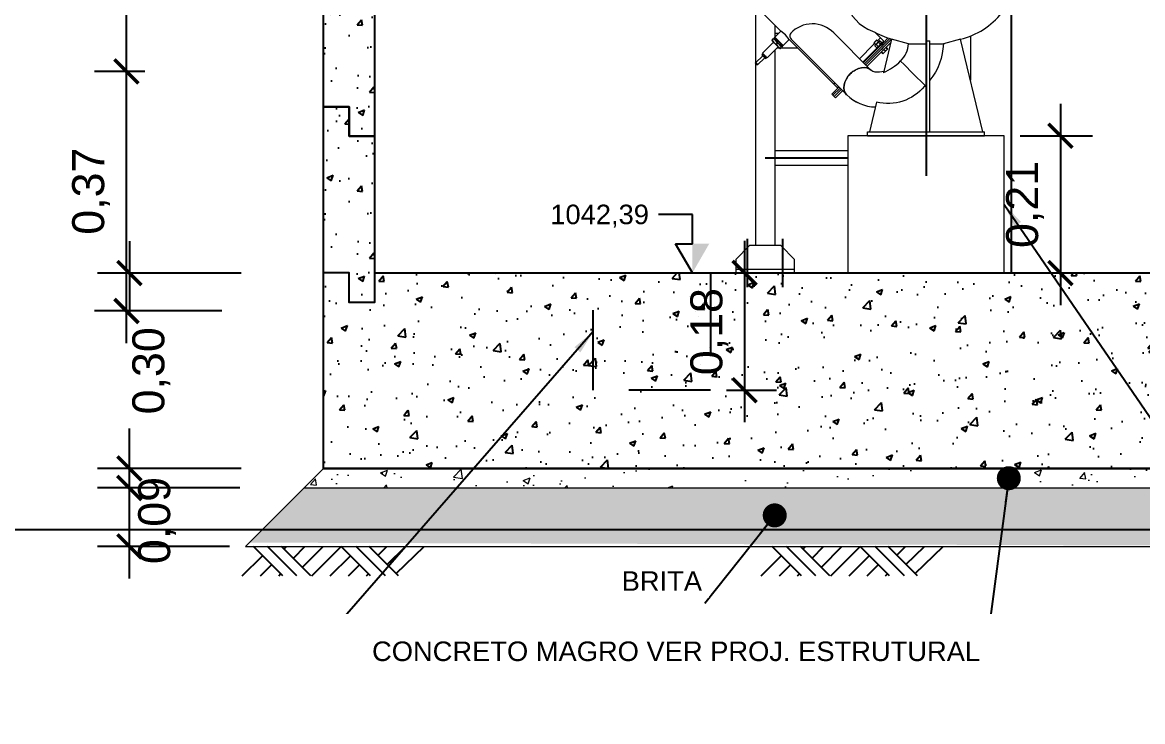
# Model space of a CAD drawing. Extents: x -160 to 364724, y -100 to 7353297.
# Drawn here: x 360235.732 to 360237.48, y 7349086.399 to 7349087.49 of the extents above; entities that cross this region are included whole.
import ezdxf
from ezdxf.enums import TextEntityAlignment as Align

# ---------------------------------------------------------------- set-up
doc = ezdxf.new("R2010")
doc.units = 0
doc.header["$LTSCALE"] = 5
for name, pattern in [('________________', [0]), ('HIDDEN', [0.375, 0.25, -0.125]), ('SGC_DASHDOT', [1, 0.5, -0.25, 0, -0.25])]:
    doc.linetypes.add(name, pattern=pattern)
for name, color, linetype, lineweight in [('00-trabalho', 7, 'Continuous', 25), ('ESCADA', 2, 'Continuous', 20), ('VISTA', 2, 'Continuous', 20)]:
    doc.layers.add(name, color=color, linetype=linetype, lineweight=lineweight)
for name, color, linetype in [('01-CONTINUA', 1, 'Continuous'), ('BOMBA', 1, 'Continuous'), ('GER-SIMBOLOS', 1, 'Continuous'), ('HACHURAS', 1, 'Continuous'), ('P_Perfil_Texto_Quadro', 2, 'Continuous'), ('PAREDE CONCRETO CORTE', 5, 'Continuous'), ('PROJECAO', 1, 'HIDDEN'), ('PS_PERFIL_GRADE', 8, 'Continuous'), ('SANC_COTAS', 1, 'Continuous'), ('SGC-Eixos', 253, 'SGC_DASHDOT'), ('VEGETAÇÃO', 7, 'Continuous')]:
    doc.layers.add(name, color=color, linetype=linetype)
doc.styles.add('CARIMBO', font='arial.ttf', dxfattribs={"height": 2})
doc.styles.add('R-80', font='arial.ttf')
doc.styles.get("Standard").update_dxf_attribs({"font": 'arial.ttf'})
doc.dimstyles.new('GERAL - 25', dxfattribs={"dimscale": 0.025, "dimtxt": 2, "dimasz": 1.5, "dimexe": 2, "dimexo": 1, "dimgap": 1, "dimtad": 1, "dimzin": 0, "dimtxsty": 'R-80', "dimblk": 'ARCHTICK', "dimcen": 0, "dimdle": 2, "dimclrd": 1, "dimclre": 1, "dimclrt": 2, "dimadec": 0, "dimazin": 0, "dimtfac": 0.5, "dimtmove": 2, "dimatfit": 3, "dimldrblk": 'OPEN90', "dimfxl": 1, "dimtolj": 1, "dimtzin": 0, "dimarcsym": 0})
doc.dimstyles.new('LEADER - 25', dxfattribs={"dimscale": 0.025, "dimtxt": 2, "dimasz": 1.5, "dimexe": 2, "dimexo": 1, "dimgap": 1, "dimtad": 1, "dimzin": 0, "dimtxsty": 'R-80', "dimcen": 0, "dimdle": 2, "dimclrd": 1, "dimclre": 1, "dimclrt": 2, "dimadec": 0, "dimazin": 0, "dimtfac": 0.5, "dimtmove": 2, "dimatfit": 3, "dimfxl": 1, "dimtolj": 1, "dimtzin": 0, "dimarcsym": 0})

# ---------------------------------------------------------------- blocks, each defined once
blk = doc.blocks.new('_ARCHTICK')
at = {"color": 0, "linetype": 'ByBlock', "const_width": 0.15}
blk.add_lwpolyline([(-0.5, -0.5), (0.5, 0.5)], dxfattribs=at)
blk = doc.blocks.new('*D454')
at = {"layer": 'Defpoints', "color": 0, "transparency": 16777216}
for p in [(360237.2642, 7349087.3135), (360237.2642, 7349087.0994), (360237.3519, 7349087.0994)]:
    blk.add_point(p, dxfattribs=at)
at = {"layer": 'SANC_COTAS', "color": 1, "lineweight": -2, "transparency": 16777216}
for p, q in [((360237.3519, 7349087.3635), (360237.3519, 7349087.0494)), ((360237.2892, 7349087.3135), (360237.4019, 7349087.3135)), ((360237.2892, 7349087.0994), (360237.4019, 7349087.0994))]:
    blk.add_line(p, q, dxfattribs=at)
at = {"layer": 'SANC_COTAS', "color": 1, "lineweight": -2, "transparency": 16777216, "xscale": 0.03750000000000001, "yscale": 0.03750000000000001, "zscale": 0.03750000000000001}
for p, rotation in [((360237.3519, 7349087.3135), 90), ((360237.3519, 7349087.0994), 270)]:
    blk.add_blockref('_ARCHTICK', p, dxfattribs=dict(at, rotation=rotation))
at = {"layer": 'SANC_COTAS', "color": 2, "transparency": 16777216, "insert": (360237.2968, 7349087.2064), "char_height": 0.05, "attachment_point": 5, "rotation": 90, "style": 'R-80'}
blk.add_mtext('\\A1;0,21', dxfattribs=at)
blk = doc.blocks.new('_Open90')
at = {"color": 0, "linetype": 'ByBlock', "lineweight": -2}
for p, q in [((-0.5, 0.5), (0, 0)), ((0, 0), (-1, 0)), ((0, 0), (-0.5, -0.5))]:
    blk.add_line(p, q, dxfattribs=at)
blk = doc.blocks.new('*D455')
at = {"layer": 'Defpoints', "color": 0, "transparency": 16777216}
for p in [(360235.8945, 7349087.414), (360235.9481, 7349087.414), (360236.0683, 7349087.0401)]:
    blk.add_point(p, dxfattribs=at)
at = {"layer": 'SANC_COTAS', "color": 1, "lineweight": -2, "transparency": 16777216}
for p, q in [((360235.8945, 7349086.9901), (360235.8945, 7349087.464)), ((360235.9231, 7349087.414), (360235.8445, 7349087.414)), ((360236.0433, 7349087.0401), (360235.8445, 7349087.0401))]:
    blk.add_line(p, q, dxfattribs=at)
at = {"layer": 'SANC_COTAS', "color": 1, "lineweight": -2, "transparency": 16777216, "xscale": 0.03750000000000001, "yscale": 0.03750000000000001, "zscale": 0.03750000000000001}
for p, rotation in [((360235.8945, 7349087.414), 90), ((360235.8945, 7349087.0401), 270)]:
    blk.add_blockref('_ARCHTICK', p, dxfattribs=dict(at, rotation=rotation))
at = {"layer": 'SANC_COTAS', "color": 2, "transparency": 16777216, "insert": (360235.8394, 7349087.2271), "char_height": 0.05, "attachment_point": 5, "rotation": 90, "style": 'R-80'}
blk.add_mtext('\\A1;0,37', dxfattribs=at)
blk = doc.blocks.new('*D456')
at = {"layer": 'Defpoints', "color": 0, "transparency": 16777216}
for p in [(360235.8945, 7349089.2362), (360236.0761, 7349089.2362), (360235.9481, 7349087.414)]:
    blk.add_point(p, dxfattribs=at)
at = {"layer": 'SANC_COTAS', "color": 1, "lineweight": -2, "transparency": 16777216}
for p, q in [((360235.8945, 7349087.364), (360235.8945, 7349089.2862)), ((360236.0511, 7349089.2362), (360235.8445, 7349089.2362)), ((360235.9231, 7349087.414), (360235.8445, 7349087.414))]:
    blk.add_line(p, q, dxfattribs=at)
at = {"layer": 'SANC_COTAS', "color": 1, "lineweight": -2, "transparency": 16777216, "xscale": 0.03750000000000001, "yscale": 0.03750000000000001, "zscale": 0.03750000000000001}
for p, rotation in [((360235.8945, 7349089.2362), 90), ((360235.8945, 7349087.414), 270)]:
    blk.add_blockref('_ARCHTICK', p, dxfattribs=dict(at, rotation=rotation))
at = {"layer": 'SANC_COTAS', "color": 2, "transparency": 16777216, "insert": (360235.8394, 7349088.3251), "char_height": 0.05, "attachment_point": 5, "rotation": 90, "style": 'R-80'}
blk.add_mtext('\\A1;1,82', dxfattribs=at)
blk = doc.blocks.new('NIVEL2')
at = {"linetype": 'Continuous'}
for p, q in [((0, 0.6), (0.346, 0.6)), ((0, 0), (0.173, 0.3)), ((0.173, 0.3), (0, 0.3))]:
    blk.add_line(p, q, dxfattribs=at)
blk.add_line((0, 0.3), (0, 0.6))
blk.add_solid([(0, 0.3), (-0.173, 0.3), (0, 0)], dxfattribs=at)
at = {"color": 0, "linetype": 'Continuous'}
blk.add_attdef('COTA-DIR', text='', height=0.2, dxfattribs=at).set_placement((0.426, 0.6), align=Align.MIDDLE_LEFT)
blk = doc.blocks.new('*D457')
at = {"layer": 'Defpoints', "color": 0, "transparency": 16777216}
for p in [(360235.8991, 7349087.0992), (360236.0985, 7349087.0992), (360236.0985, 7349086.7945)]:
    blk.add_point(p, dxfattribs=at)
at = {"layer": 'SANC_COTAS', "color": 1, "lineweight": -2, "transparency": 16777216}
for p, q in [((360235.8991, 7349087.1492), (360235.8991, 7349087.0367)), ((360236.0735, 7349087.0992), (360235.8491, 7349087.0992)), ((360235.8991, 7349086.7445), (360235.8991, 7349086.857)), ((360236.0735, 7349086.7945), (360235.8491, 7349086.7945))]:
    blk.add_line(p, q, dxfattribs=at)
at = {"layer": 'SANC_COTAS', "color": 1, "lineweight": -2, "transparency": 16777216, "xscale": 0.03750000000000001, "yscale": 0.03750000000000001, "zscale": 0.03750000000000001}
for p, rotation in [((360235.8991, 7349087.0992), 90), ((360235.8991, 7349086.7945), 270)]:
    blk.add_blockref('_ARCHTICK', p, dxfattribs=dict(at, rotation=rotation))
at = {"layer": 'SANC_COTAS', "color": 2, "transparency": 16777216, "insert": (360235.9333, 7349086.9468), "char_height": 0.05, "attachment_point": 5, "rotation": 90, "style": 'R-80'}
blk.add_mtext('\\A1;0,30', dxfattribs=at)
blk = doc.blocks.new('*D458')
at = {"layer": 'Defpoints', "color": 0, "transparency": 16777216}
for p in [(360235.8991, 7349086.764), (360236.0963, 7349086.764), (360236.0804, 7349086.6727)]:
    blk.add_point(p, dxfattribs=at)
at = {"layer": 'SANC_COTAS', "color": 1, "lineweight": -2, "transparency": 16777216}
for p, q in [((360235.8991, 7349086.6227), (360235.8991, 7349086.814)), ((360236.0713, 7349086.764), (360235.8491, 7349086.764)), ((360236.0554, 7349086.6727), (360235.8491, 7349086.6727))]:
    blk.add_line(p, q, dxfattribs=at)
at = {"layer": 'SANC_COTAS', "color": 1, "lineweight": -2, "transparency": 16777216, "xscale": 0.03750000000000001, "yscale": 0.03750000000000001, "zscale": 0.03750000000000001}
for p, rotation in [((360235.8991, 7349086.764), 90), ((360235.8991, 7349086.6727), 270)]:
    blk.add_blockref('_ARCHTICK', p, dxfattribs=dict(at, rotation=rotation))
at = {"layer": 'SANC_COTAS', "color": 2, "transparency": 16777216, "insert": (360235.9424, 7349086.7132), "char_height": 0.05, "attachment_point": 5, "rotation": 90, "style": 'R-80'}
blk.add_mtext('\\A1;0,09', dxfattribs=at)
blk = doc.blocks.new('*U348')
at = {"layer": 'GER-SIMBOLOS'}
for p, q in [((-0.587, -0.3), (-0.287, 0)), ((-0.454, -0.3), (-0.154, 0)), ((-0.3, -0.3), (0, 0)), ((0.3, -0.3), (0, 0)), ((0.31, -0.3), (0.61, 0)), ((0.453, -0.3), (0.753, 0)), ((0.599, -0.3), (0.899, 0)), ((-0.563, -0.276), (-0.849, 0)), ((-0.47, -0.183), (-0.659, 0)), ((-0.377, -0.089), (-0.466, 0)), ((0.113, -0.3), (-0.094, -0.094)), ((0.393, -0.207), (0.186, 0)), ((0.486, -0.114), (0.373, 0)), ((0.579, -0.021), (0.559, 0)), ((1.013, -0.3), (0.806, -0.094)), ((-0.074, -0.3), (-0.187, -0.187)), ((0.826, -0.3), (0.713, -0.187)), ((-0.26, -0.3), (-0.28, -0.28)), ((0.64, -0.3), (0.62, -0.28))]:
    blk.add_line(p, q, dxfattribs=at)
blk = doc.blocks.new('*D459')
at = {"layer": 'Defpoints', "color": 0, "transparency": 16777216}
for p in [(360236.8059, 7349087.0994), (360236.8059, 7349086.9164), (360236.8591, 7349086.9164)]:
    blk.add_point(p, dxfattribs=at)
at = {"layer": 'SANC_COTAS', "color": 1, "lineweight": -2, "transparency": 16777216}
for p, q in [((360236.8591, 7349087.1494), (360236.8591, 7349086.8664)), ((360236.8309, 7349087.0994), (360236.9091, 7349087.0994)), ((360236.8309, 7349086.9164), (360236.9091, 7349086.9164))]:
    blk.add_line(p, q, dxfattribs=at)
at = {"layer": 'SANC_COTAS', "color": 1, "lineweight": -2, "transparency": 16777216, "xscale": 0.03750000000000001, "yscale": 0.03750000000000001, "zscale": 0.03750000000000001}
for p, rotation in [((360236.8591, 7349087.0994), 90), ((360236.8591, 7349086.9164), 270)]:
    blk.add_blockref('_ARCHTICK', p, dxfattribs=dict(at, rotation=rotation))
at = {"layer": 'SANC_COTAS', "color": 2, "transparency": 16777216, "insert": (360236.8041, 7349087.0079), "char_height": 0.05, "attachment_point": 5, "rotation": 90, "style": 'R-80'}
blk.add_mtext('\\A1;0,18', dxfattribs=at)

msp = doc.modelspace()

# ---------------------------------------------------------------- hatches: boundary and pattern name
at = {"layer": '01-CONTINUA'}
h = msp.add_hatch(dxfattribs=at)
h.set_pattern_fill('GRAVEL', color=9, scale=0.002439)
h.set_pattern_definition([(228.0128, (360237.577042, 7349086.727941), (-0.495624822, -0.557577924), [0.008335, -0.8251588]), (184.96974, (360237.571466, 7349086.7217457), (0.7434372323, 0.061953106), [0.014303, -1.4159955]), (132.51045, (360237.557217, 7349086.7205067), (0.619531027, -0.68148413), [0.0100852, -0.9984382]), (267.2737, (360237.5330552, 7349086.7050184), (0.061953103, 1.239062054), [0.0130249, -1.2894645]), (292.83365, (360237.5324356, 7349086.6920082), (-0.3097655136, 0.7434372325), [0.012772, -1.264424]), (357.2737, (360237.537392, 7349086.680237), (-1.239062054, 0.061953103), [0.0130249, -1.2894645]), (37.69424, (360237.550402, 7349086.6796176), (-0.8053903352, -0.6195310272), [0.0172248, -1.7052498]), (72.25533, (360237.5640317, 7349086.6901496), (0.433671719, 1.3629682596), [0.016262, -1.6099332]), (121.42957, (360237.568988, 7349086.705638), (-0.495624822, 0.805390335), [0.013069, -1.2938331]), (175.23636, (360237.562173, 7349086.7167895), (0.68148413, -0.061953103), [0.0149203, -0.7310939]), (222.39744, (360237.5473044, 7349086.7180285), (-0.7434372325, -0.6814841299), [0.0192952, -1.9102232]), (138.81407, (360237.594389, 7349086.704399), (-0.43367172, 0.371718616), [0.0065857, -0.6519848]), (171.46923, (360237.5894325, 7349086.7087356), (0.805390335, -0.123906205), [0.0125292, -1.2403948]), (225, (360237.57704, 7349086.710594), (-9e-18, -0.0619531), [0.0087615, -0.0788534]), (203.1986, (360237.572705, 7349086.7180285), (0.309765514, 0.123906205), [0.0047182, -0.4671025]), (291.8014, (360237.568368, 7349086.71617), (-0.0619531, 0.18585931), [0.0066725, -0.3269551]), (30.96376, (360237.570847, 7349086.709975), (0.18585931, 0.123906205), [0.0108374, -0.3504082]), (161.565, (360237.58014, 7349086.71555), (0.1239062, -0.0619531), [0.0078365, -0.1880764]), (16.38954, (360237.5324356, 7349086.71617), (0.619531027, 0.185859308), [0.0109781, -1.0868337]), (70.34618, (360237.5429676, 7349086.7192676), (-0.247812411, -0.68148413), [0.00921, -0.911789]), (293.1986, (360237.5801395, 7349086.727941), (-0.123906205, 0.309765514), [0.0094364, -0.4623844]), (343.61046, (360237.5838567, 7349086.7192676), (-0.619531027, 0.185859308), [0.0109781, -1.0868337]), (339.44395, (360237.5324356, 7349086.677759), (-0.309765514, 0.123906205), [0.0105865, -0.518741]), (294.77514, (360237.542348, 7349086.674042), (-0.309765514, 0.68148413), [0.0088703, -0.8781631]), (66.8014, (360237.580759, 7349086.665988), (0.123906205, 0.309765514), [0.0094364, -0.4623844]), (17.35402, (360237.5844762, 7349086.6746614), (-0.805390335, -0.247812411), [0.0103853, -1.028138]), (69.44395, (360237.550402, 7349086.665988), (-0.123906205, -0.309765514), [0.0052933, -0.5240343]), (101.3099, (360237.577042, 7349086.665988), (-0.0619531, 0.24781241), [0.003159, -0.312741]), (165.9638, (360237.576422, 7349086.669086), (0.18585931, -0.0619531), [0.012772, -0.2426672]), (186.009, (360237.5640317, 7349086.6721832), (0.619531027, 0.061953103), [0.0118361, -1.1717762]), (303.6901, (360237.570847, 7349086.704399), (-0.0619531, 0.1239062), [0.008935, -0.21444]), (353.15723, (360237.5758028, 7349086.6969645), (1.053202746, -0.1239062054), [0.0155994, -1.5443398]), (60.9454, (360237.591291, 7349086.695106), (-0.24781241, -0.43367172), [0.0063784, -0.6314678]), (90, (360237.59439, 7349086.70068), (-0.061953, 0.061953), [0.0037172, -0.058236]), (120.25644, (360237.5627926, 7349086.674042), (0.247812411, -0.433671719), [0.0086068, -0.8520732]), (48.0128, (360237.558456, 7349086.681476), (0.495624822, 0.557577924), [0.0166698, -0.8168239]), (0, (360237.56961, 7349086.693867), (0.061953, 0.061953), [0.0161078, -0.0458453]), (325.30485, (360237.5857153, 7349086.693867), (0.619531027, -0.433671719), [0.0097957, -0.9697689]), (254.0546, (360237.593769, 7349086.688291), (-0.061953103, -0.24781241), [0.0090205, -0.4420049]), (207.64598, (360237.591291, 7349086.6796176), (-1.1771089516, -0.619531027), [0.0146869, -1.4540067]), (175.42608, (360237.578281, 7349086.6728028), (-0.8053903353, 0.0619531027), [0.0155378, -1.5382381])])
h.paths.add_polyline_path([(360236.1717, 7349086.764), (360237.912, 7349086.764), (360238.0033, 7349086.6727), (360236.0864, 7349086.6787)])
at = {"layer": 'HACHURAS', "lineweight": 9}
h = msp.add_hatch(dxfattribs=at)
h.set_pattern_fill('AR-CONC', color=256, scale=0.000609775, style=0)
h.set_pattern_definition([(50, (360254.80315, 7349096.02919), (0.1110916, -0.00971925), [0.0116162, -0.1277783]), (355, (360254.80315, 7349096.02919), (-0.02149054, 0.1165016), [0.00929297, -0.102223]), (100.45144, (360254.8124, 7349096.02838), (0.08960105, 0.10678236), [0.00987226, -0.1085949]), (46.1842, (360254.80315, 7349096.06016), (0.1652971, -0.02563635), [0.0174243, -0.1916674]), (96.6356, (360254.81692, 7349096.05803), (0.144763, 0.1508742), [0.0148084, -0.1628925]), (351.18415, (360254.80315, 7349096.06016), (0.144763, 0.1508742), [0.0139394, -0.1533338]), (21, (360254.81863, 7349096.05242), (0.0924506, -0.06235872), [0.0116162, -0.1277783]), (326, (360254.81863, 7349096.05242), (0.0376853, 0.11231315), [0.00929297, -0.1022226]), (71.45144, (360254.82634, 7349096.04722), (0.1301359, 0.0499544), [0.00987226, -0.1085947]), (37.5, (360254.803146, 7349096.029186), (0.00188335, 0.05155952), [0, -0.10098356, 0, -0.10377145, 0, -0.10260983]), (7.5, (360254.803146, 7349096.029186), (0.04074494, 0.06108757), [0, -0.05916521, 0, -0.09866032, 0, -0.0391079]), (327.5, (360254.768607, 7349096.029186), (0.082679705, -0.00349324), [0, -0.03872069, 0, -0.12080855, 0, -0.16030365]), (317.5, (360254.75312, 7349096.029186), (0.09032542, 0.01550443), [0, -0.0503369, 0, -0.08022927, 0, -0.11383883])])
h.paths.add_polyline_path([(360236.2022, 7349086.7945), (360237.8832, 7349086.7945), (360237.912, 7349086.764), (360236.1717, 7349086.764)])
at = {"layer": 'VEGETAÇÃO'}
h = msp.add_hatch(dxfattribs=at)
h.set_pattern_fill('AR-CONC', color=1, scale=0.000548797)
h.set_pattern_definition([(50, (360246.18189, 7349088.06224), (0.0999824, -0.0087473), [0.0104546, -0.1150004]), (355, (360246.18189, 7349088.06224), (-0.0193415, 0.1048515), [0.0083637, -0.0920007]), (100.4514, (360246.19022, 7349088.06151), (0.0806409, 0.0961041), [0.008885, -0.0977354]), (46.1842, (360246.18189, 7349088.09012), (0.1487674, -0.0230727), [0.0156819, -0.1725007]), (96.6356, (360246.19429, 7349088.0882), (0.1302867, 0.1357868), [0.0133276, -0.1466033]), (351.1842, (360246.18189, 7349088.09012), (0.1302867, 0.1357868), [0.0125455, -0.1380004]), (21, (360246.19583, 7349088.08315), (0.08320555, -0.05612285), [0.0104546, -0.1150004]), (326, (360246.19583, 7349088.08315), (0.0339168, 0.1010818), [0.0083637, -0.0920004]), (71.4514, (360246.20276, 7349088.07847), (0.1171223, 0.044959), [0.008885, -0.0977353]), (37.5, (360246.181888, 7349088.062242), (0.00169502, 0.04640357), [0, -0.0908852, 0, -0.0933943, 0, -0.09234884]), (7.5, (360246.18189, 7349088.06224), (0.03667044, 0.05497882), [0, -0.0532487, 0, -0.08879428, 0, -0.0351971]), (327.5, (360246.150803, 7349088.06224), (0.07441173, -0.00314392), [0, -0.03484862, 0, -0.1087277, 0, -0.1442733]), (317.5, (360246.136864, 7349088.06224), (0.08129288, 0.013954), [0, -0.0453032, 0, -0.07220634, 0, -0.10245494])])
h.paths.add_polyline_path([(360236.2022, 7349087.3585), (360236.2022, 7349087.6177), (360236.2418, 7349087.6177), (360236.2418, 7349087.5719), (360236.2815, 7349087.5719), (360236.2815, 7349087.3128), (360236.2418, 7349087.3128), (360236.2418, 7349087.3585)])
h = msp.add_hatch(dxfattribs=at)
h.set_pattern_fill('AR-CONC', color=1, scale=0.000548797)
h.set_pattern_definition([(50, (360246.18189, 7349087.80309), (0.0999824, -0.0087473), [0.0104546, -0.1150004]), (355, (360246.18189, 7349087.80309), (-0.0193415, 0.1048515), [0.0083637, -0.0920007]), (100.4514, (360246.19022, 7349087.80236), (0.0806409, 0.0961041), [0.008885, -0.0977354]), (46.1842, (360246.18189, 7349087.83097), (0.1487674, -0.0230727), [0.0156819, -0.1725007]), (96.6356, (360246.19429, 7349087.82904), (0.1302867, 0.1357868), [0.0133276, -0.1466033]), (351.1842, (360246.18189, 7349087.83097), (0.1302867, 0.1357868), [0.0125455, -0.1380004]), (21, (360246.19583, 7349087.824), (0.08320555, -0.05612285), [0.0104546, -0.1150004]), (326, (360246.19583, 7349087.824), (0.0339168, 0.1010818), [0.0083637, -0.0920004]), (71.4514, (360246.20276, 7349087.81932), (0.1171223, 0.044959), [0.008885, -0.0977353]), (37.5, (360246.181888, 7349087.803088), (0.00169502, 0.04640357), [0, -0.0908852, 0, -0.0933943, 0, -0.09234884]), (7.5, (360246.18189, 7349087.80309), (0.03667044, 0.05497882), [0, -0.0532487, 0, -0.08879428, 0, -0.0351971]), (327.5, (360246.150803, 7349087.803088), (0.07441173, -0.00314392), [0, -0.03484862, 0, -0.1087277, 0, -0.1442733]), (317.5, (360246.136864, 7349087.80309), (0.08129288, 0.013954), [0, -0.0453032, 0, -0.07220634, 0, -0.10245494])])
h.paths.add_polyline_path([(360236.2022, 7349087.0994), (360236.2022, 7349087.3585), (360236.2418, 7349087.3585), (360236.2418, 7349087.3128), (360236.2815, 7349087.3128), (360236.2815, 7349087.0536), (360236.2418, 7349087.0536), (360236.2418, 7349087.0994)])
h = msp.add_hatch(dxfattribs=at)
h.set_pattern_fill('AR-CONC', color=1, scale=0.000548797)
h.set_pattern_definition([(50, (360237.768806, 7349087.06045), (0.0999824, -0.0087473), [0.0104546, -0.1150004]), (355, (360237.76881, 7349087.06045), (-0.0193415, 0.1048515), [0.0083637, -0.0920007]), (100.4514, (360237.77714, 7349087.05972), (0.080641, 0.096104), [0.008885, -0.0977354]), (46.184, (360237.7688, 7349087.08833), (0.148767, -0.023073), [0.015682, -0.172501]), (96.636, (360237.7812, 7349087.08641), (0.130287, 0.135787), [0.013328, -0.146603]), (351.184, (360237.7688, 7349087.08833), (0.130287, 0.135787), [0.012545, -0.138]), (21, (360237.782745, 7349087.08136), (0.0832055, -0.056123), [0.0104546, -0.1150004]), (326, (360237.78274, 7349087.08136), (0.033917, 0.101082), [0.0083637, -0.0920004]), (71.4514, (360237.78968, 7349087.07669), (0.1171223, 0.044959), [0.008885, -0.097735]), (37.5, (360237.768806, 7349087.060453), (0.001695, 0.0464036), [0, -0.0908852, 0, -0.0933943, 0, -0.0923488]), (7.5, (360237.768806, 7349087.060453), (0.0366704, 0.0549788), [0, -0.0532487, 0, -0.0887943, 0, -0.0351971]), (327.5, (360237.73772, 7349087.060453), (0.0744117, -0.0031439), [0, -0.0348486, 0, -0.1087277, 0, -0.1442733]), (317.5, (360237.72378, 7349087.06045), (0.081293, 0.013954), [0, -0.0453032, 0, -0.0722063, 0, -0.102455])])
h.paths.add_polyline_path([(360236.2022, 7349087.0994), (360236.5071, 7349087.0994), (360236.2418, 7349087.0994), (360236.2418, 7349087.0536), (360236.2815, 7349087.0536), (360236.2815, 7349087.0994), (360237.8059, 7349087.0994), (360237.8059, 7349087.0536), (360237.8455, 7349087.0536), (360237.8455, 7349087.0994), (360237.5803, 7349087.0994), (360237.8832, 7349087.0994), (360237.8832, 7349086.7945), (360236.2022, 7349086.7945)])

# ---------------------------------------------------------------- linework, layer by layer
at = {"layer": 'BOMBA', "linetype": '________________', "lineweight": 9}
for p, q in [((360236.8899, 7349087.5025), (360236.9154, 7349087.477)), ((360236.9159, 7349087.4767), (360236.9065, 7349087.4672)), ((360236.9159, 7349087.4767), (360236.9154, 7349087.477)), ((360236.9229, 7349087.4708), (360236.9159, 7349087.4767)), ((360237.0712, 7349087.4664), (360237.0624, 7349087.4751)), ((360236.9043, 7349087.4595), (360236.8871, 7349087.4422)), ((360236.9015, 7349087.4623), (360236.9021, 7349087.4628)), ((360236.9015, 7349087.4623), (360236.9047, 7349087.459)), ((360236.9021, 7349087.4628), (360236.9039, 7349087.4647)), ((360236.9021, 7349087.4628), (360236.9047, 7349087.459)), ((360236.9039, 7349087.4647), (360236.9045, 7349087.4653)), ((360236.9078, 7349087.462), (360236.9039, 7349087.4647)), ((360236.9058, 7349087.4666), (360236.9045, 7349087.4653)), ((360236.9045, 7349087.4653), (360236.9078, 7349087.462)), ((360236.9047, 7349087.459), (360236.9085, 7349087.4564)), ((360236.9047, 7349087.459), (360236.9112, 7349087.4526)), ((360236.9187, 7349087.4536), (360236.9058, 7349087.4666)), ((360236.9065, 7349087.4672), (360236.9194, 7349087.4543)), ((360236.9065, 7349087.4672), (360236.9065, 7349087.4659)), ((360236.9104, 7349087.4582), (360236.9078, 7349087.462)), ((360236.9078, 7349087.462), (360236.9142, 7349087.4556)), ((360236.9085, 7349087.4564), (360236.9104, 7349087.4582)), ((360236.9142, 7349087.4556), (360236.9104, 7349087.4582)), ((360236.9194, 7349087.4543), (360236.9288, 7349087.4637)), ((360236.9288, 7349087.4637), (360236.9229, 7349087.4708)), ((360236.9292, 7349087.4632), (360236.9288, 7349087.4637)), ((360236.9292, 7349087.4632), (360236.9986, 7349087.3938)), ((360236.9347, 7349087.461), (360237.0184, 7349087.3773)), ((360237.0567, 7349087.4156), (360236.9983, 7349087.474)), ((360237.0881, 7349087.4644), (360237.0481, 7349087.4243)), ((360237.0881, 7349087.4644), (360237.0481, 7349087.4243)), ((360237.0871, 7349087.459), (360237.0502, 7349087.4221)), ((360237.0623, 7349087.4575), (360237.0605, 7349087.4557)), ((360237.0623, 7349087.4575), (360237.0605, 7349087.4557)), ((360237.0656, 7349087.4628), (360237.0613, 7349087.4585)), ((360237.0613, 7349087.4591), (360237.0632, 7349087.4609)), ((360237.0613, 7349087.4591), (360237.0613, 7349087.4585)), ((360237.0613, 7349087.4585), (360237.0639, 7349087.4559)), ((360237.066, 7349087.4581), (360237.063, 7349087.4551)), ((360237.0632, 7349087.4609), (360237.065, 7349087.4628)), ((360237.066, 7349087.4581), (360237.0643, 7349087.4558)), ((360237.0656, 7349087.4628), (360237.065, 7349087.4628)), ((360237.0682, 7349087.4603), (360237.0656, 7349087.4628)), ((360237.066, 7349087.4581), (360237.069, 7349087.4611)), ((360237.0683, 7349087.4598), (360237.066, 7349087.4581)), ((360237.0712, 7349087.4664), (360237.0666, 7349087.4618)), ((360237.0712, 7349087.4664), (360237.0666, 7349087.4618)), ((360237.069, 7349087.4611), (360237.0683, 7349087.4598)), ((360237.0683, 7349087.4598), (360237.0713, 7349087.4568)), ((360237.0703, 7349087.4618), (360237.069, 7349087.4611)), ((360237.0695, 7349087.4615), (360237.069, 7349087.4611)), ((360237.0703, 7349087.4618), (360237.0695, 7349087.4615)), ((360237.0703, 7349087.4618), (360237.0733, 7349087.4588)), ((360237.0763, 7349087.4612), (360237.0712, 7349087.4664)), ((360237.0713, 7349087.4568), (360237.0726, 7349087.4575)), ((360237.0718, 7349087.4566), (360237.0739, 7349087.4588)), ((360237.0718, 7349087.4549), (360237.0746, 7349087.4577)), ((360237.0726, 7349087.4575), (360237.0733, 7349087.4588)), ((360237.0731, 7349087.4579), (360237.0733, 7349087.4588)), ((360237.0746, 7349087.4577), (360237.0732, 7349087.4564)), ((360237.0739, 7349087.4588), (360237.0763, 7349087.4612)), ((360237.0748, 7349087.4579), (360237.0739, 7349087.4588)), ((360237.083, 7349087.4661), (360237.0746, 7349087.4577)), ((360237.0855, 7349087.4652), (360237.075, 7349087.4546)), ((360237.0855, 7349087.4652), (360237.075, 7349087.4546)), ((360237.0884, 7349087.4642), (360237.0759, 7349087.4119)), ((360237.115, 7349087.457), (360237.0884, 7349087.4642)), ((360237.1145, 7349087.4571), (360237.115, 7349087.4571)), ((360237.115, 7349087.4571), (360237.1423, 7349087.4571)), ((360237.1423, 7349087.3196), (360237.1423, 7349087.4616)), ((360237.1423, 7349087.4616), (360237.1484, 7349087.4616)), ((360237.1484, 7349087.3196), (360237.1484, 7349087.4616)), ((360237.1484, 7349087.4571), (360237.17, 7349087.4571)), ((360237.1962, 7349087.4642), (360237.1693, 7349087.457)), ((360237.2307, 7349087.3196), (360237.1962, 7349087.4642)), ((360236.8862, 7349087.4396), (360236.8876, 7349087.4382)), ((360236.8864, 7349087.4399), (360236.8877, 7349087.4411)), ((360236.8864, 7349087.4399), (360236.8876, 7349087.4382)), ((360236.8944, 7349087.4349), (360236.8871, 7349087.4422)), ((360236.8893, 7349087.44), (360236.8877, 7349087.4411)), ((360236.8905, 7349087.4383), (360236.8893, 7349087.44)), ((360236.8944, 7349087.4349), (360236.9116, 7349087.4521)), ((360236.9085, 7349087.4564), (360236.9112, 7349087.4526)), ((360236.9112, 7349087.4526), (360236.915, 7349087.4499)), ((360236.9144, 7349087.4493), (360236.9112, 7349087.4526)), ((360236.9169, 7349087.4518), (360236.9142, 7349087.4556)), ((360236.9175, 7349087.4523), (360236.9142, 7349087.4556)), ((360236.915, 7349087.4499), (360236.9144, 7349087.4493)), ((360236.915, 7349087.4499), (360236.9169, 7349087.4518)), ((360236.9175, 7349087.4523), (360236.9169, 7349087.4518)), ((360236.9175, 7349087.4523), (360236.9187, 7349087.4536)), ((360236.9181, 7349087.4543), (360236.9194, 7349087.4543)), ((360237.0605, 7349087.4557), (360237.0386, 7349087.4338)), ((360237.0605, 7349087.4557), (360237.0386, 7349087.4338)), ((360237.0437, 7349087.4286), (360237.0653, 7349087.4502)), ((360237.0718, 7349087.4549), (360237.0446, 7349087.4277)), ((360237.075, 7349087.4546), (360237.0463, 7349087.426)), ((360237.075, 7349087.4546), (360237.0463, 7349087.426)), ((360237.063, 7349087.4551), (360237.0623, 7349087.4538)), ((360237.0626, 7349087.4547), (360237.0623, 7349087.4538)), ((360237.0623, 7349087.4538), (360237.0653, 7349087.4508)), ((360237.063, 7349087.4551), (360237.0626, 7349087.4547)), ((360237.0643, 7349087.4558), (360237.063, 7349087.4551)), ((360237.0643, 7349087.4558), (360237.0673, 7349087.4528)), ((360237.0653, 7349087.4502), (360237.0675, 7349087.4523)), ((360237.0653, 7349087.4508), (360237.0666, 7349087.4515)), ((360237.0653, 7349087.4508), (360237.0662, 7349087.451)), ((360237.0653, 7349087.4502), (360237.0662, 7349087.4493)), ((360237.0666, 7349087.4515), (360237.0673, 7349087.4528)), ((360237.0673, 7349087.4528), (360237.0696, 7349087.4545)), ((360237.0675, 7349087.4523), (360237.0696, 7349087.4545)), ((360237.0696, 7349087.4545), (360237.0718, 7349087.4566)), ((360237.0696, 7349087.4545), (360237.0711, 7349087.4563)), ((360237.0711, 7349087.4563), (360237.0713, 7349087.4568)), ((360237.0732, 7349087.4564), (360237.0718, 7349087.4549)), ((360237.072, 7349087.4478), (360237.0723, 7349087.4481)), ((360237.0749, 7349087.4413), (360237.0721, 7349087.444)), ((360237.0723, 7349087.4481), (360237.0741, 7349087.4499)), ((360237.0754, 7349087.4418), (360237.0726, 7349087.4446)), ((360237.0741, 7349087.4499), (360237.0763, 7349087.4521)), ((360237.0754, 7349087.4418), (360237.0749, 7349087.4413)), ((360237.0789, 7349087.4453), (360237.0754, 7349087.4418)), ((360237.0789, 7349087.4453), (360237.0761, 7349087.448)), ((360237.0823, 7349087.4487), (360237.0789, 7349087.4453)), ((360237.0823, 7349087.4487), (360237.0795, 7349087.4515)), ((360237.0828, 7349087.4492), (360237.0801, 7349087.452)), ((360237.0828, 7349087.4492), (360237.0823, 7349087.4487)), ((360236.8875, 7349087.4383), (360236.8763, 7349087.4271)), ((360236.8793, 7349087.4241), (360236.8905, 7349087.4353)), ((360236.8876, 7349087.4382), (360236.8892, 7349087.4371)), ((360236.8876, 7349087.4382), (360236.8904, 7349087.4354)), ((360236.8892, 7349087.4371), (360236.8905, 7349087.4383)), ((360236.8892, 7349087.4371), (360236.8904, 7349087.4354)), ((360236.8904, 7349087.4354), (360236.892, 7349087.4343)), ((360236.8918, 7349087.434), (360236.8904, 7349087.4354)), ((360236.8921, 7349087.4371), (360236.8905, 7349087.4383)), ((360236.892, 7349087.4343), (360236.8933, 7349087.4355)), ((360236.8933, 7349087.4355), (360236.8921, 7349087.4371)), ((360237.1083, 7349087.4245), (360237.1026, 7349087.4301)), ((360237.1083, 7349087.4245), (360237.1026, 7349087.4301)), ((360237.1083, 7349087.4245), (360237.1026, 7349087.4301)), ((360237.1218, 7349087.4109), (360237.1083, 7349087.4245)), ((360237.1218, 7349087.4109), (360237.1083, 7349087.4245)), ((360237.1218, 7349087.4109), (360237.1083, 7349087.4245)), ((360237.141, 7349087.3918), (360237.1218, 7349087.4109)), ((360237.141, 7349087.3918), (360237.1218, 7349087.4109)), ((360237.141, 7349087.3918), (360237.1218, 7349087.4109)), ((360237.0063, 7349087.3894), (360236.9952, 7349087.3783)), ((360237.008, 7349087.3877), (360236.9969, 7349087.3766)), ((360237.008, 7349087.3877), (360236.9969, 7349087.3766)), ((360237.0002, 7349087.3954), (360236.9986, 7349087.3938)), ((360237.0002, 7349087.3954), (360236.9986, 7349087.3938)), ((360236.9986, 7349087.3938), (360237.0038, 7349087.3886)), ((360237.0038, 7349087.3886), (360237.0054, 7349087.3903)), ((360237.1388, 7349087.3897), (360237.1399, 7349087.3907)), ((360237.1388, 7349087.3897), (360237.1399, 7349087.3907)), ((360237.1399, 7349087.3907), (360237.141, 7349087.3918)), ((360237.1399, 7349087.3907), (360237.141, 7349087.3918)), ((360236.9952, 7349087.3783), (360236.9969, 7349087.3766)), ((360236.9969, 7349087.3766), (360236.9987, 7349087.3749)), ((360237.0097, 7349087.3859), (360236.9987, 7349087.3749)), ((360237.0097, 7349087.3859), (360236.9987, 7349087.3749)), ((360236.9987, 7349087.3749), (360237.0008, 7349087.3727)), ((360237.0119, 7349087.3838), (360237.0008, 7349087.3727)), ((360237.0184, 7349087.3773), (360237.0185, 7349087.3772)), ((360237.0649, 7349087.366), (360237.0538, 7349087.3196)), ((360237.0508, 7349087.3135), (360237.0508, 7349087.3196)), ((360237.0508, 7349087.3196), (360237.2337, 7349087.3196)), ((360237.2337, 7349087.3135), (360237.2337, 7349087.3196)), ((360237.0508, 7349087.3135), (360237.2337, 7349087.3135))]:
    msp.add_line(p, q, dxfattribs=at)
for points in [[(360237.0183, 7349087.5257), (360237.0183, 7349087.5234), (360237.0184, 7349087.5222), (360237.0184, 7349087.5222, 0.267389), (360237.0588, 7349087.4769, 0.041424), (360237.0881, 7349087.4643)], [(360237.1961, 7349087.4642, 0.164669), (360237.2606, 7349087.5053, 0.068037), (360237.2646, 7349087.5135, 0.07925), (360237.2662, 7349087.5257)], [(360236.9984, 7349087.474, 0.428669), (360236.9311, 7349087.4734), (360236.9303, 7349087.472), (360236.9298, 7349087.4706), (360236.9297, 7349087.4691), (360236.9298, 7349087.468), (360236.9302, 7349087.4668), (360236.9308, 7349087.4656), (360236.9308, 7349087.4656, 0.061161), (360236.9347, 7349087.461)]]:
    msp.add_lwpolyline(points, format="xyb", dxfattribs=at)
at = {"layer": 'BOMBA', "linetype": '________________', "lineweight": 9, "extrusion": (0, 0, -1)}
msp.add_lwpolyline([(-360237.0764, 7349087.4139, 0.111162), (-360237.0629, 7349087.4128), (-360237.0611, 7349087.4132), (-360237.0594, 7349087.4138), (-360237.0578, 7349087.4147), (-360237.057, 7349087.4154), (-360237.0567, 7349087.4156), (-360237.0567, 7349087.4156)], format="xyb", dxfattribs=at)
msp.add_lwpolyline([(-360237.0764, 7349087.4139, 0.111162), (-360237.0629, 7349087.4128), (-360237.0611, 7349087.4132), (-360237.0594, 7349087.4138), (-360237.0578, 7349087.4147), (-360237.057, 7349087.4154), (-360237.0567, 7349087.4156), (-360237.0567, 7349087.4156)], format="xyb", dxfattribs=at)
at = {"layer": 'BOMBA', "linetype": '________________', "lineweight": 9}
for centre, radius, start, end in [((360237.0724, 7349087.4603), 0.0427, 315, 355.554), ((360237.0328, 7349087.5041), 0.1017, 295.0598, 313.3687), ((360237.0724, 7349087.4603), 0.0969, 315, 315.9012), ((360237.065, 7349087.4251), 0.0667, 225.692, 268.391), ((360237.065, 7349087.4251), 0.0667, 225.8267, 268.3889)]:
    msp.add_arc(centre, radius, start, end, dxfattribs=at)
at = {"layer": 'BOMBA', "linetype": '________________', "lineweight": 9, "extrusion": (0, 0, -1)}
for centre, radius, start, end in [((-360237.0724, 7349087.4603), 0.0969, 181.9828, 218.4271), ((-360236.879, 7349087.4269), 0.00277, 264.6034, 5.3966), ((-360236.8765, 7349087.4244), 0.00277, 84.6034, 185.3966), ((-360237.0827, 7349087.438), 0.0742, 219.6168, 283.873), ((-360237.141, 7349087.3918), 0.00152, 212.6305, 315.3451), ((-360237.141, 7349087.3918), 0.00152, 134.5494, 147.3695)]:
    msp.add_arc(centre, radius, start, end, dxfattribs=at)
for start_param, end_param in [(0, 1.570796), (0, 1.570796), (1.570796, 3.141593), (1.570796, 3.141593)]:
    msp.add_ellipse((360237.0375, 7349087.3965), major_axis=(-0.0192, -0.0192), ratio=0.707107, start_param=start_param, end_param=end_param, dxfattribs=at)
at = {"layer": 'BOMBA', "linetype": '________________', "lineweight": 9}
for start_param, end_param in [(1.570796, 3.141593), (0, 1.570796)]:
    msp.add_ellipse((360237.0375, 7349087.3965), major_axis=(0.0192, 0.0192), ratio=0.707107, start_param=start_param, end_param=end_param, dxfattribs=at)
at = {"layer": 'ESCADA'}
for p, q in [((360236.876, 7349087.5138), (360236.876, 7349087.1421)), ((360236.876, 7349087.5138), (360236.876, 7349087.1421)), ((360236.9065, 7349087.4859), (360236.9065, 7349087.4672)), ((360236.9065, 7349087.4859), (360236.9065, 7349087.4672)), ((360236.9124, 7349087.4731), (360236.9065, 7349087.4731)), ((360237.2114, 7349087.4691), (360237.2114, 7349087.4005)), ((360236.9065, 7349087.447), (360236.9065, 7349087.1421)), ((360236.9065, 7349087.447), (360236.9065, 7349087.1421)), ((360236.9424, 7349087.45), (360236.9095, 7349087.45)), ((360237.0203, 7349087.2902), (360236.9065, 7349087.2902)), ((360237.0203, 7349087.267), (360236.9065, 7349087.267)), ((360236.8455, 7349087.1055), (360236.937, 7349087.1055)), ((360236.8455, 7349087.0994), (360236.937, 7349087.0994))]:
    msp.add_line(p, q, dxfattribs=at)
msp.add_lwpolyline([(360236.937, 7349087.0994), (360236.937, 7349087.1207), (360236.9156, 7349087.1421), (360236.8668, 7349087.1421), (360236.8455, 7349087.1207), (360236.8455, 7349087.0994)], dxfattribs=at)
at = {"layer": 'PAREDE CONCRETO CORTE'}
msp.add_line((360236.2022, 7349086.7945), (360237.8832, 7349086.7945), dxfattribs=at)
at = {"layer": 'PAREDE CONCRETO CORTE', "flags": 128}
for points in [[(360236.2022, 7349087.3585), (360236.2022, 7349087.6177), (360236.2418, 7349087.6177), (360236.2418, 7349087.5719), (360236.2815, 7349087.5719), (360236.2815, 7349087.3128), (360236.2418, 7349087.3128), (360236.2418, 7349087.3585)], [(360236.2022, 7349087.0994), (360236.2022, 7349087.3585), (360236.2418, 7349087.3585), (360236.2418, 7349087.3128), (360236.2815, 7349087.3128), (360236.2815, 7349087.0536), (360236.2418, 7349087.0536), (360236.2418, 7349087.0994)]]:
    msp.add_lwpolyline(points, close=True, dxfattribs=at)
for points in [[(360237.8852, 7349087.0994), (360237.8852, 7349087.0994), (360237.8832, 7349086.7945), (360236.2022, 7349086.7945), (360236.2022, 7349087.0994), (360236.2022, 7349087.0994)], [(360236.2815, 7349087.0994), (360237.8059, 7349087.0994)]]:
    msp.add_lwpolyline(points, dxfattribs=at)
at = {"layer": 'PROJECAO', "ltscale": 0.1}
msp.add_lwpolyline([(360236.8059, 7349087.0994), (360236.8059, 7349086.9164), (360236.6229, 7349086.9164), (360236.6229, 7349087.0994)], dxfattribs=at)
at = {"layer": 'PS_PERFIL_GRADE', "linetype": 'Continuous'}
msp.add_line((359967.5578, 7349086.699), (360707.5578, 7349086.699), dxfattribs=at)
at = {"layer": 'SANC_COTAS', "linetype": 'Continuous', "lineweight": 13}
msp.add_line((360236.1717, 7349086.764), (360237.9137, 7349086.764), dxfattribs=at)
msp.add_lwpolyline([(360236.2024, 7349086.7947), (360236.0804, 7349086.6727), (360238.0033, 7349086.6727), (360237.8832, 7349086.7945)], dxfattribs=at)
at = {"layer": 'SGC-Eixos', "ltscale": 2}
for p, q in [((360237.2754, 7349087.0994), (360237.2754, 7349088.9743)), ((360237.1423, 7349088.1022), (360237.1423, 7349087.2508))]:
    msp.add_line(p, q, dxfattribs=at)
at = {"layer": 'SGC-Eixos'}
msp.add_line((360237.0203, 7349087.2786), (360236.8912, 7349087.2786), dxfattribs=at)
at = {"layer": 'SGC-Eixos', "ltscale": 0.2}
for p, q in [((360236.8638, 7349087.0773), (360236.8638, 7349087.1526)), ((360236.9187, 7349087.0773), (360236.9187, 7349087.1526))]:
    msp.add_line(p, q, dxfattribs=at)
at = {"layer": 'VISTA'}
msp.add_lwpolyline([(360237.2642, 7349087.0994), (360237.2642, 7349087.3135), (360237.0203, 7349087.3135), (360237.0203, 7349087.0994)], dxfattribs=at)

# ---------------------------------------------------------------- block references
at = {"layer": 'GER-SIMBOLOS', "color": 7}
ref = msp.add_blockref('NIVEL2', (360236.7776, 7349087.0994), dxfattribs=dict(at, xscale=-0.1524436579947124, yscale=0.1524436579947124, zscale=0.1524436579947124))
ref.add_attrib('COTA-DIR', '1042,39', dxfattribs={"layer": '00-trabalho', "color": 2, "linetype": 'Continuous', "height": 0.03049, "style": 'R-80'}).set_placement((360236.5559, 7349087.1908), align=Align.MIDDLE_LEFT)
at = {"layer": 'GER-SIMBOLOS', "xscale": -0.1524436579947124, "yscale": 0.1524436579947124, "zscale": 0.1524436579947124}
for p in [(360236.2296, 7349086.6725), (360237.0393, 7349086.6725)]:
    msp.add_blockref('*U348', p, dxfattribs=at)

# ---------------------------------------------------------------- dimensions: what is measured, and where the dimension line sits
at = {"layer": 'SANC_COTAS'}
for base, p1, p2, picture, middle in [((360235.8945, 7349089.2362), (360235.9481, 7349087.414), (360236.0761, 7349089.2362), '*D456', (360235.8394, 7349088.3251)), ((360235.8945, 7349087.414), (360236.0683, 7349087.0401), (360235.9481, 7349087.414), '*D455', (360235.8394, 7349087.2271)), ((360237.3519, 7349087.0994), (360237.2642, 7349087.3135), (360237.2642, 7349087.0994), '*D454', (360237.2968, 7349087.2064)), ((360236.8591, 7349086.9164), (360236.8059, 7349087.0994), (360236.8059, 7349086.9164), '*D459', (360236.8041, 7349087.0079))]:
    dim = msp.add_linear_dim(base=base, p1=p1, p2=p2, angle=90, dimstyle='GERAL - 25', dxfattribs=at)
    dim.commit()
    dim.dimension.update_dxf_attribs({"geometry": picture, "text_midpoint": middle})
for base, p1, p2, picture, middle in [((360235.8991, 7349087.0992), (360236.0985, 7349086.7945), (360236.0985, 7349087.0992), '*D457', (360235.9333, 7349086.9468)), ((360235.8991, 7349086.764), (360236.0804, 7349086.6727), (360236.0963, 7349086.764), '*D458', (360235.9424, 7349086.7132))]:
    dim = msp.add_linear_dim(base=base, p1=p1, p2=p2, angle=90, dimstyle='GERAL - 25', dxfattribs=at)
    dim.commit()
    dim.dimension.update_dxf_attribs({"geometry": picture, "text_midpoint": middle, "dimtype": 160})

# ---------------------------------------------------------------- leaders
for points in [[(360237.2642, 7349087.2064), (360237.7201, 7349086.5406)], [(360236.6229, 7349087.0079), (360236.1538, 7349086.4699)]]:
    msp.add_leader(points, dimstyle='LEADER - 25', dxfattribs=at)
for points in [[(360237.2714, 7349086.7792), (360237.2311, 7349086.4731)], [(360236.9061, 7349086.7212), (360236.7972, 7349086.5837)]]:
    msp.add_leader(points, dimstyle='LEADER - 25', override={"dimldrblk": 'Dot'}, dxfattribs=at)

# ---------------------------------------------------------------- next in the draw order: wipeouts: each hides what was drawn before it
for points in [[(360236.6597, 7349086.5928), (360236.8034, 7349086.5928), (360236.8034, 7349086.6446), (360236.6597, 7349086.6446)], [(360236.2706, 7349086.4822), (360237.2373, 7349086.4822), (360237.2373, 7349086.5351), (360236.2706, 7349086.5351)]]:
    msp.add_wipeout(points).dxf.layer = 'SANC_COTAS'

# ---------------------------------------------------------------- next in the draw order: texts
at = {"layer": 'SANC_COTAS', "color": 2, "attachment_point": 3, "style": 'R-80'}
for s, insert, char_height in [('BRITA', (360236.7927, 7349086.634), 0.03049), ('CONCRETO MAGRO VER PROJ. ESTRUTURAL', (360237.2266, 7349086.5244), 0.030489)]:
    msp.add_mtext(s, dxfattribs=dict(at, insert=insert, char_height=char_height))

# ---------------------------------------------------------------- next in the draw order: texts
at = {"layer": 'P_Perfil_Texto_Quadro', "color": 3, "linetype": 'Continuous', "lineweight": -3, "insert": (360237.9004, 7349082.9004), "char_height": 2, "width": 22.357998, "attachment_point": 5, "style": 'CARIMBO', "bg_fill": 3, "box_fill_scale": 1.5, "bg_fill_color": 256, "bg_fill_transparency": 0}
msp.add_mtext('Elevatória A-01\\PE 12', dxfattribs=at)

doc.saveas('drawing.dxf')
